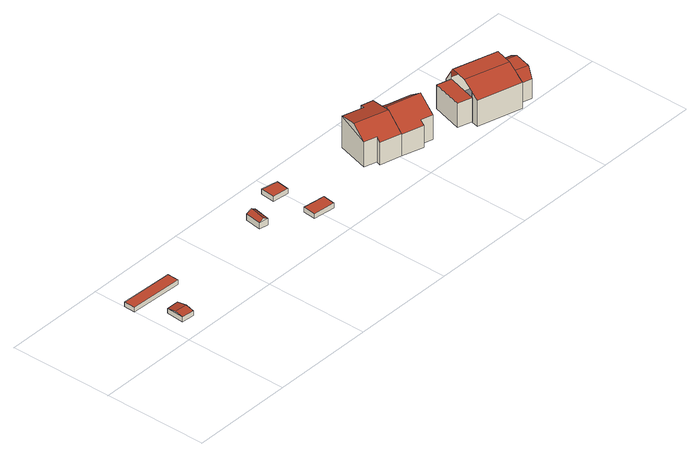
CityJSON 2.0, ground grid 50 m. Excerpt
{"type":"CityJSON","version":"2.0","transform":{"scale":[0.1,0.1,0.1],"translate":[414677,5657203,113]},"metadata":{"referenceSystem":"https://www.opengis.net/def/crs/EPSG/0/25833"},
"CityObjects":{
"building1":{"type":"Building","attributes":{"Dachtyp_tdc":"tdcGableRoof","Gemeindeschluessel":14612000,"Dachneigung":10.22,"QualitaetDacherkennung":71,"Geometrietyp2DReferenz":"3000","measuredHeight":3.08,"function":"31001_9998","roofType":"3100"},"geometry":[{"type":"Solid","lod":"2","boundaries":[[[[0,1,2,3]],[[1,4,5,2]],[[4,6,7,5]],[[6,0,3,7]],[[4,1,8]],[[0,6,9]],[[1,0,9,8]],[[6,4,8,9]],[[3,2,5,7]]]],"semantics":{"surfaces":[{"type":"WallSurface"},{"type":"RoofSurface"},{"type":"GroundSurface"}],"values":[[0,0,0,0,0,0,1,1,2]]}}]},
"building2":{"type":"Building","attributes":{"Dachtyp_tdc":"tdcPolyFlatRoof","Gemeindeschluessel":14612000,"Dachneigung":0,"QualitaetDacherkennung":52,"Geometrietyp2DReferenz":"3000","measuredHeight":2.29,"function":"31001_9998","roofType":"1000"},"geometry":[{"type":"Solid","lod":"2","boundaries":[[[[10,11,12,13]],[[11,14,15,12]],[[14,16,17,15]],[[16,10,13,17]],[[16,14,11,10]],[[13,12,15,17]]]],"semantics":{"surfaces":[{"type":"WallSurface"},{"type":"RoofSurface"},{"type":"GroundSurface"}],"values":[[0,0,0,0,1,2]]}}]},
"building3":{"type":"Building","attributes":{"Dachtyp_tdc":"tdcGableRoof","Gemeindeschluessel":14612000,"Dachneigung":29.45,"QualitaetDacherkennung":80,"Geometrietyp2DReferenz":"3000","measuredHeight":4.47,"function":"31001_9998","roofType":"3100"},"geometry":[{"type":"Solid","lod":"2","boundaries":[[[[18,19,20,21]],[[19,22,23,20]],[[22,24,25,23]],[[24,18,21,25]],[[22,19,26]],[[18,24,27]],[[19,18,27,26]],[[24,22,26,27]],[[21,20,23,25]]]],"semantics":{"surfaces":[{"type":"WallSurface"},{"type":"RoofSurface"},{"type":"GroundSurface"}],"values":[[0,0,0,0,0,0,1,1,2]]}}]},
"building4":{"type":"Building","attributes":{"Dachtyp_tdc":"tdcPolyFlatRoof","Gemeindeschluessel":14612000,"Dachneigung":0,"QualitaetDacherkennung":71,"Geometrietyp2DReferenz":"3000","measuredHeight":2.48,"function":"31001_9998","roofType":"1000"},"geometry":[{"type":"Solid","lod":"2","boundaries":[[[[28,29,30,31]],[[29,32,33,30]],[[32,34,35,33]],[[34,28,31,35]],[[34,32,29,28]],[[31,30,33,35]]]],"semantics":{"surfaces":[{"type":"WallSurface"},{"type":"RoofSurface"},{"type":"GroundSurface"}],"values":[[0,0,0,0,1,2]]}}]},
"building5":{"type":"Building","attributes":{"Dachtyp_tdc":"tdcPolyFlatRoof","Gemeindeschluessel":14612000,"Dachneigung":0,"QualitaetDacherkennung":80,"Geometrietyp2DReferenz":"3000","measuredHeight":2.5,"function":"31001_9998","roofType":"1000"},"geometry":[{"type":"Solid","lod":"2","boundaries":[[[[36,37,38,39]],[[37,40,41,38]],[[40,42,43,41]],[[42,36,39,43]],[[42,40,37,36]],[[39,38,41,43]]]],"semantics":{"surfaces":[{"type":"WallSurface"},{"type":"RoofSurface"},{"type":"GroundSurface"}],"values":[[0,0,0,0,1,2]]}}]},
"building6":{"type":"Building","attributes":{"Dachtyp_tdc":"tdcFreeFormRoof","Gemeindeschluessel":14612000,"Dachneigung":34.05,"QualitaetDacherkennung":10,"Geometrietyp2DReferenz":"3000","measuredHeight":17.5,"function":"31001_9998","roofType":"5000"},"geometry":[{"type":"Solid","lod":"2","boundaries":[[[[44,45,46,47]],[[45,48,49,46]],[[48,50,51,49]],[[50,48,45,52,53,54]],[[52,44,55,56,57,53]],[[45,44,52]],[[57,54,53]],[[51,58,59,60,61,47,46,49]],[[50,54,58,51]],[[54,57,59,58]],[[57,56,60,59]],[[56,55,61,60]],[[55,44,47,61]]]],"semantics":{"surfaces":[{"type":"WallSurface"},{"type":"RoofSurface"},{"type":"GroundSurface"}],"values":[[0,0,0,1,1,0,0,2,0,0,0,0,0]]}}]},
"building7":{"type":"Building","attributes":{"Dachtyp_tdc":"tdcFreeFormRoof","Gemeindeschluessel":14612000,"Dachneigung":33.09,"QualitaetDacherkennung":10,"Geometrietyp2DReferenz":"3000","measuredHeight":18.16,"function":"31001_9998","roofType":"5000"},"geometry":[{"type":"Solid","lod":"2","boundaries":[[[[62,63,46,64]],[[63,65,47,46]],[[65,66,67,47]],[[66,68,69,67]],[[68,70,71,69]],[[70,72,73,71]],[[72,74,75,73]],[[74,62,64,75]],[[74,72,76,77,63,62]],[[76,70,68,66,65,77]],[[65,63,77]],[[72,70,76]],[[64,46,47,67,69,71,73,75]]]],"semantics":{"surfaces":[{"type":"WallSurface"},{"type":"RoofSurface"},{"type":"GroundSurface"}],"values":[[0,0,0,0,0,0,0,0,1,1,0,0,2]]}}]},
"building8":{"type":"Building","attributes":{"Gemeindeschluessel":14612000,"Geometrietyp2DReferenz":"3000","function":"31001_9998","roofType":"9999"},"children":["building8-1","building8-2","building8-3"]},
"building8-1":{"type":"BuildingPart","attributes":{"Dachtyp_tdc":"tdcCutGableRoof","Dachneigung":0.098,"QualitaetDacherkennung":15,"Geometrietyp2DReferenz":"3000","measuredHeight":14.91,"roofType":"9999"},"parents":["building8"],"geometry":[{"type":"MultiSurface","lod":"2","boundaries":[[[78,79,80,81]],[[79,82,83,80]],[[82,84,85,83]],[[79,78,86,87,88]],[[82,79,88,89]],[[84,82,89,90]],[[81,80,83,85,91,92]],[[89,88,87,93,90]]],"semantics":{"surfaces":[{"type":"WallSurface"},{"type":"RoofSurface"},{"type":"GroundSurface"}],"values":[0,0,0,1,0,1,2,1]}}]},
"building8-2":{"type":"BuildingPart","attributes":{"Dachtyp_tdc":"tdcPolyFlatRoof","Dachneigung":0,"QualitaetDacherkennung":35,"Geometrietyp2DReferenz":"3000","measuredHeight":12.03,"roofType":"1000"},"parents":["building8"],"geometry":[{"type":"MultiSurface","lod":"2","boundaries":[[[94,95,96,97]],[[95,98,99,96]],[[100,101,102,103]],[[101,94,97,102]],[[101,100,104,105,98,95,94]],[[97,96,99,106,107,103,102]]],"semantics":{"surfaces":[{"type":"WallSurface"},{"type":"RoofSurface"},{"type":"GroundSurface"}],"values":[0,0,0,0,1,2]}}]},
"building8-3":{"type":"BuildingPart","attributes":{"Dachtyp_tdc":"tdcCutGableRoof","Dachneigung":25.61,"QualitaetDacherkennung":38,"Geometrietyp2DReferenz":"3000","measuredHeight":17.74,"roofType":"9999"},"parents":["building8"],"geometry":[{"type":"MultiSurface","lod":"2","boundaries":[[[99,108,109,81,92,91,85,110,111,102,103,107,106]],[[112,99,98]],[[112,113,108,99]],[[113,114,109,108]],[[114,115,81,109]],[[115,78,81]],[[116,85,84]],[[116,117,110,85]],[[117,118,111,110]],[[118,119,102,111]],[[119,120,100,103,102]],[[121,115,114,113,112,122]],[[123,120,119,118,117,116,124]],[[122,123,124,121]]],"semantics":{"surfaces":[{"type":"GroundSurface"},{"type":"WallSurface"},{"type":"RoofSurface"}],"values":[0,1,1,1,1,1,1,1,1,1,1,2,2,2]}}]}
},
"vertices":[
[81,183,27],[142,182,26],[142,182,4],[81,183,4],[137,93,27],[137,93,4],[75,98,27],[75,98,4],[140,134,35],[78,137,35],
[261,335,24],[259,281,24],[259,281,1],[261,335,1],[2,291,24],[2,291,1],[4,345,24],[4,345,1],
[818,349,33],[804,269,33],[804,269,1],[818,349,1],[759,277,31],[759,277,1],[772,357,31],[772,357,1],[784,273,45],[798,353,45],
[1063,140,27],[955,153,27],[955,153,3],[1063,140,3],[962,215,27],[962,215,3],[1071,202,27],[1071,202,3],
[938,355,26],[945,425,26],[945,425,1],[938,355,1],[1025,410,26],[1025,410,1],[1017,347,26],[1017,347,1],
[1556,357,162],[1501,158,120],[1501,158,9],[1556,357,9],[1400,186,120],[1400,186,9],[1406,207,135],[1406,207,9],[1526,249,184],[1365,293,184],[1346,224,135],[1498,372,162],[1492,351,167],[1388,379,167],[1346,224,9],[1388,379,9],[1492,351,9],[1498,372,9],
[1606,129,119],[1501,158,119],[1606,129,9],[1556,357,116],[1614,341,116],[1614,341,9],[1608,319,134],[1608,319,9],[1711,291,134],[1711,291,9],[1669,135,133],[1669,135,9],[1612,151,133],[1612,151,9],[1692,220,190],[1530,264,190],
[2119,185,127],[2188,166,127],[2188,166,7],[2119,185,7],[2146,17,103],[2146,17,7],[2077,36,103],[2077,36,7],[2116,174,134],[2106,141,156],[2175,121,156],[2153,42,156],[2084,62,156],[2093,92,7],[2116,174,7],[2093,92,156],
[1799,115,127],[1840,264,127],[1840,264,7],[1799,115,7],[1909,244,127],[1909,244,7],[1867,95,127],[1867,96,127],[1867,96,7],[1867,95,7],[1883,151,127],[1906,233,127],[1906,233,7],[1883,151,7],
[1920,281,7],[2129,222,7],[2067,0,7],[1857,59,7],[1909,244,165],[1920,281,103],[2129,222,103],[2119,185,165],[2077,36,156],[2067,0,138],[1857,59,138],[1867,96,156],[1867,95,156],[2116,174,184],[1906,233,184],[1883,151,184],[2093,92,184]
]}
